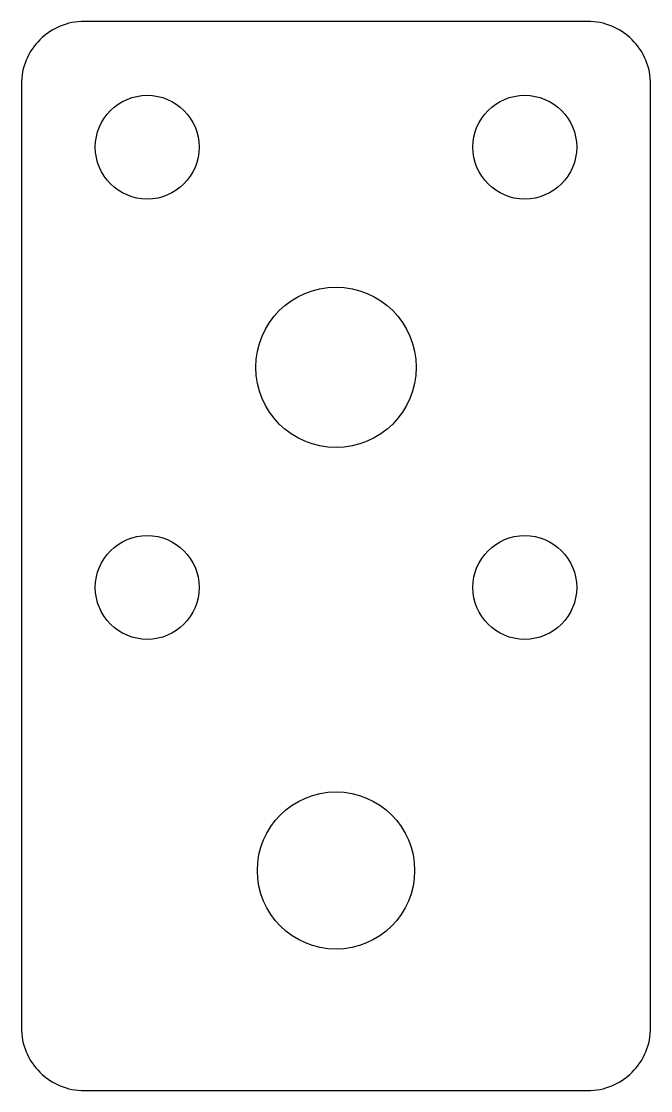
# Model space of a CAD drawing. Header units: millimetres. Extents: x -10 to 10, y -7 to 27.
import ezdxf

# ---------------------------------------------------------------- set-up
doc = ezdxf.new("R2010")
doc.units = ezdxf.units.MM
doc.layers.get('0').update_dxf_attribs({"linetype": 'CONTINUOUS'})

msp = doc.modelspace()

# ---------------------------------------------------------------- linework, layer by layer
msp.add_lwpolyline([(8, -7, 0.414214), (10, -5), (10, 25, 0.414214), (8, 27), (-8, 27, 0.414214), (-10, 25), (-10, -5, 0.414214), (-8, -7)], format="xyb", close=True)
for centre, radius in [((-6, 23), 1.65), ((6, 23), 1.65), ((0, 16), 2.55), ((-6, 9), 1.65), ((6, 9), 1.65), ((0, 0), 2.5)]:
    msp.add_circle(centre, radius)

doc.saveas('drawing.dxf')
